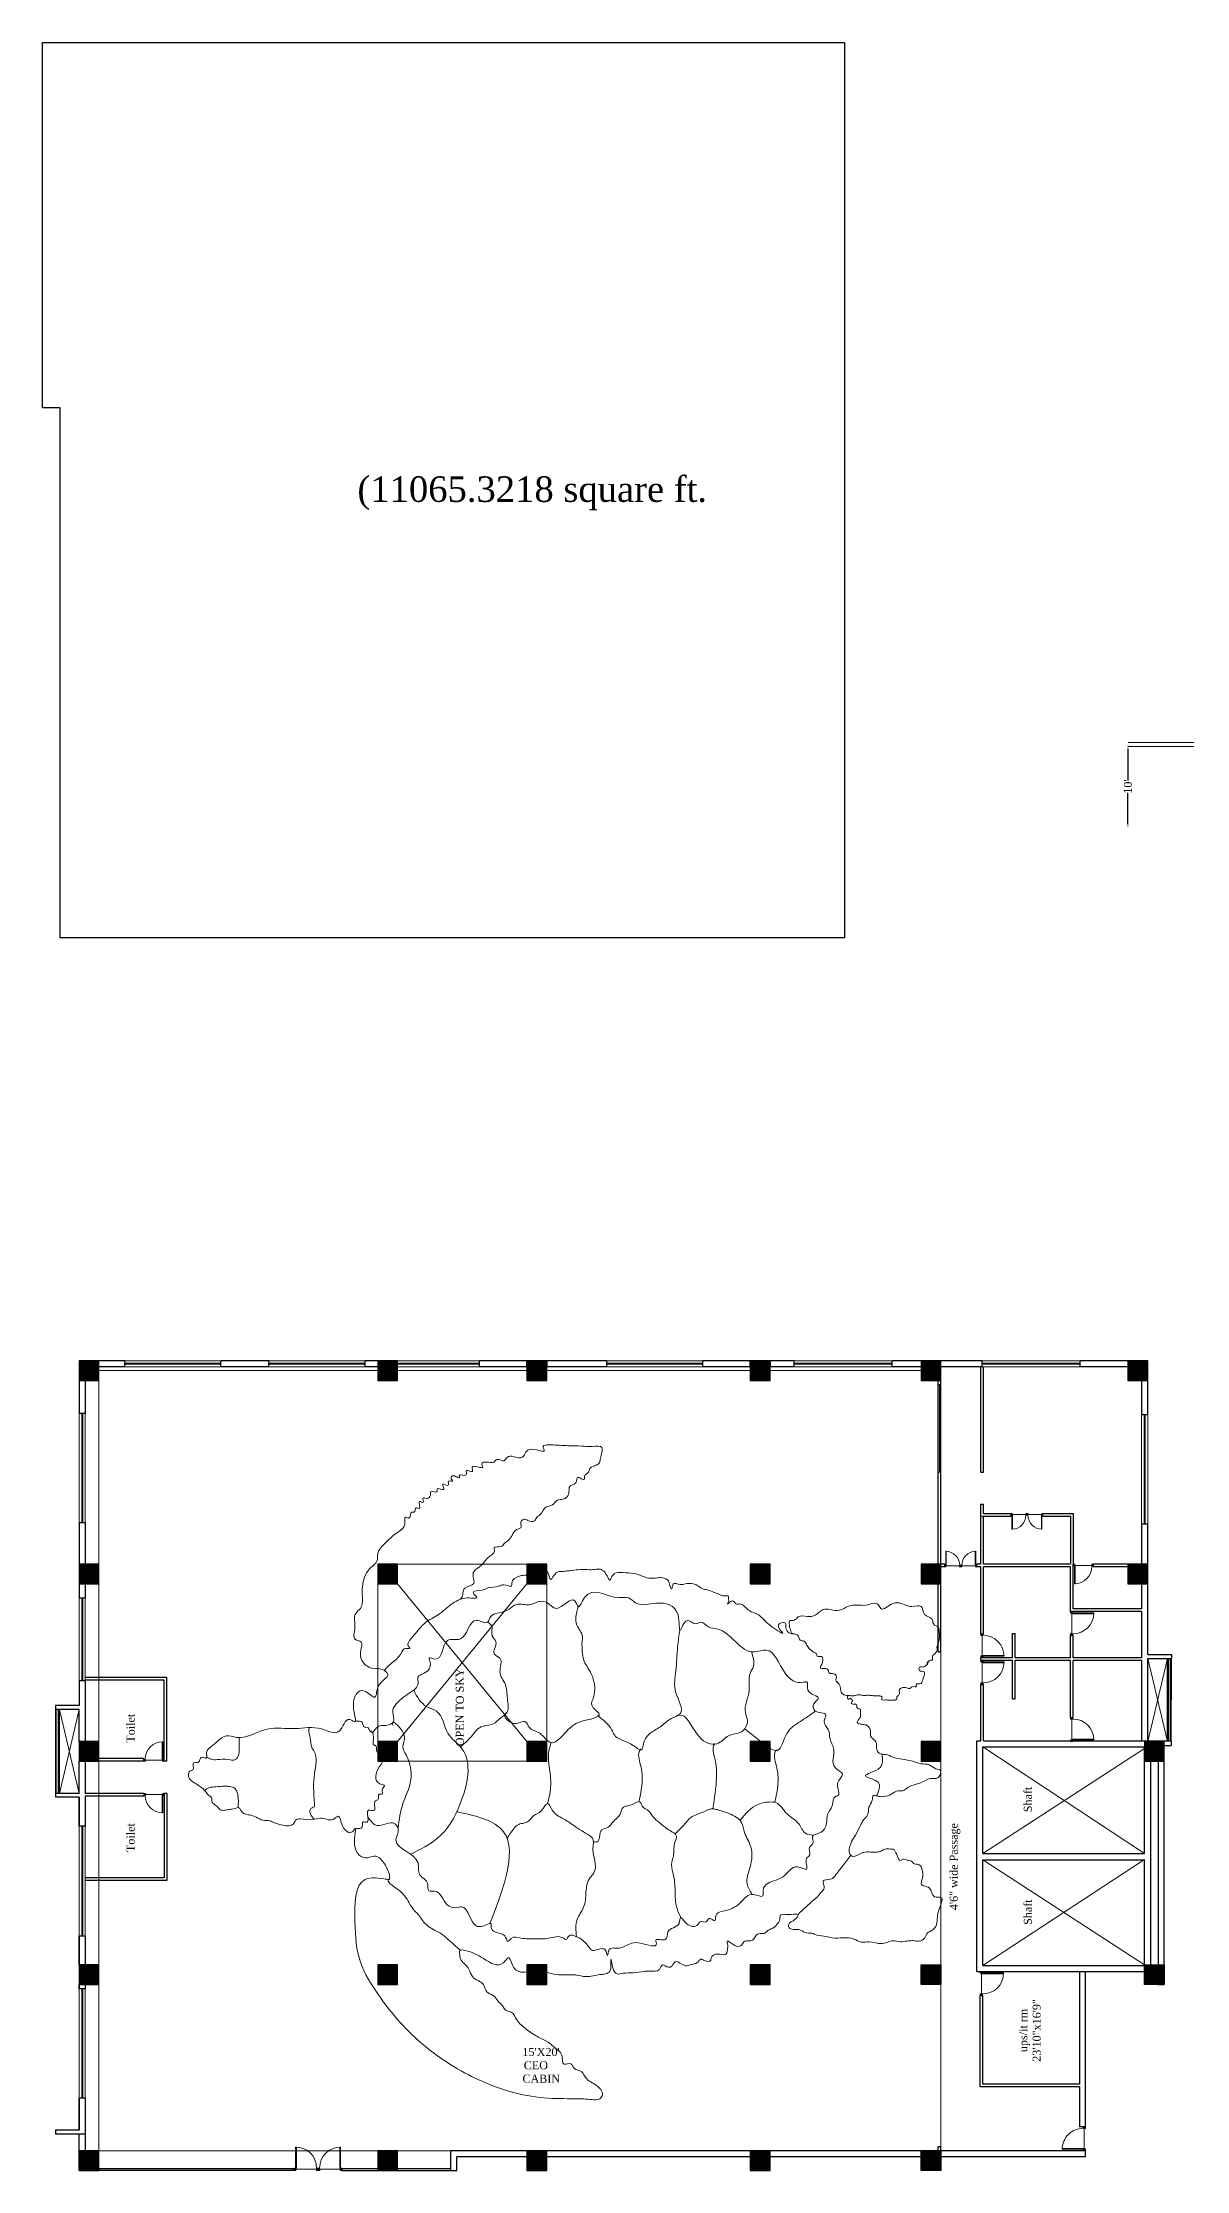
# Model space of a CAD drawing. Header units: inches. Extents: x 327481 to 195042051, y -335014 to 44773228.
# Drawn here: x 348160 to 349875, y -331916 to -328724 of the extents above; entities that cross this region are included whole.
import ezdxf

# ---------------------------------------------------------------- set-up
doc = ezdxf.new("R2010")
doc.units = ezdxf.units.IN
doc.header["$MEASUREMENT"] = 0
doc.linetypes.add('ACAD_ISO10W100', pattern=[18, 12, -3, 0, -3])
for name, color, linetype in [('AREA', 132, 'Continuous'), ('center', 146, 'Continuous'), ('FURNITURE1', 36, 'Continuous')]:
    doc.layers.add(name, color=color, linetype=linetype)
for name, color, linetype, lineweight in [('column 1', 146, 'Continuous', 30), ('DOOR', 47, 'Continuous', 9), ('ele1', 1, 'Continuous', 13), ('FLOOR--', 11, 'Continuous', 13), ('furniture', 251, 'Continuous', 13), ('GLASS', 140, 'Continuous', 5), ('ser.duct', 131, 'Continuous', 5), ('TEXT', 7, 'Continuous', 0), ('WALL', 12, 'Continuous', 30)]:
    doc.layers.add(name, color=color, linetype=linetype, lineweight=lineweight)
doc.styles.get("Standard").update_dxf_attribs({"font": 'times.ttf', "height": 12})
doc.dimstyles.get("Standard").update_dxf_attribs({"dimtxt": 6, "dimasz": 4, "dimexe": 0, "dimexo": 0, "dimgap": 0.09, "dimtad": 0, "dimzin": 0, "dimdsep": 46, "dimlunit": 4, "dimtxsty": 'Standard', "dimcen": 0.09, "dimadec": 0, "dimazin": 0, "dimtfac": 1, "dimtofl": 0, "dimtmove": 0, "dimatfit": 3, "dimfxl": 0, "dimtolj": 1, "dimtzin": 0, "dimarcsym": 0})

# ---------------------------------------------------------------- blocks, each defined once
blk = doc.blocks.new('*D29')
at = {"layer": 'AREA', "color": 0, "lineweight": -2}
for p, q in [((349787.7, -329780.5), (349787.4, -329780.5)), ((349787.4, -329784.5), (349787.4, -329831.3)), ((349787.4, -329896.4), (349787.4, -329849.6)), ((349787.7, -329900.4), (349787.4, -329900.4))]:
    blk.add_line(p, q, dxfattribs=at)
at = {"layer": 'AREA', "color": 0, "lineweight": 0}
for points in [[(349786.7, -329784.5), (349788.1, -329784.5), (349787.4, -329780.5)], [(349786.7, -329896.4), (349788.1, -329896.4), (349787.4, -329900.4)]]:
    blk.add_solid(points, dxfattribs=at)
at = {"layer": 'Defpoints', "color": 0, "lineweight": 0}
for p in [(349787.4, -329780.5), (349967.4, -329780.5), (349962.7, -329900.4)]:
    blk.add_point(p, dxfattribs=at)
at = {"layer": 'AREA', "color": 0, "lineweight": 0, "insert": (349787.4, -329840.4), "char_height": 12, "attachment_point": 5, "rotation": 90}
blk.add_mtext("\\A1;10'", dxfattribs=at)
blk = doc.blocks.new('RTU')
at = {"layer": 'DOOR'}
for points in [[(2799511, -182811), (2799511, -182874), (2799551, -182874), (2799551, -182886), (2799611, -182886), (2799611, -182811)], [(2798637, -183716, 0.009156), (2798637, -183748), (2799511, -183748), (2799511, -183716)], [(2799611, -183811), (2799611, -183736), (2799551, -183736), (2799551, -183748), (2799511, -183748), (2799511, -183811)]]:
    blk.add_hatch(color=256, dxfattribs=at).paths.add_polyline_path(points)
at = {"layer": 'DOOR', "ltscale": 300}
for p, q in [((2799511, -182811), (2799511, -182874)), ((2799611, -182811), (2799511, -182811)), ((2799551, -182874), (2799511, -182874)), ((2799551, -182874), (2799551, -182886)), ((2799611, -182886), (2799551, -182886)), ((2799551, -182886), (2799551, -183736)), ((2799611, -182811), (2799611, -182886)), ((2798637, -183748), (2798637, -183716)), ((2798637, -183716), (2799511, -183716)), ((2799511, -183748), (2798637, -183748)), ((2799511, -183716), (2799511, -183748)), ((2799511, -183811), (2799511, -183748)), ((2799551, -183748), (2799511, -183748)), ((2799611, -183811), (2799511, -183811)), ((2799611, -183736), (2799551, -183736)), ((2799551, -183748), (2799551, -183736)), ((2799611, -183811), (2799611, -183736))]:
    blk.add_line(p, q, dxfattribs=at)
blk.add_arc((2799511, -183748), 874, 90, 180, dxfattribs=at)
blk = doc.blocks.new('COLUMN1')
at = {"layer": 'column 1'}
h = blk.add_hatch(color=256, dxfattribs=at)
h.paths.add_polyline_path([(1, 1), (0, 1), (0.5, 0.5)])
h.paths.add_polyline_path([(1, 1), (0.5, 0.5), (1, 0)])
h.paths.add_polyline_path([(0.5, 0.5), (0, 0), (1, 0)])
h.paths.add_polyline_path([(0.5, 0.5), (0, 1), (0, 0)])
at = {"layer": 'column 1', "lineweight": 0, "ltscale": 0.3}
for p, q in [((0, 1), (1, 0)), ((0, 0), (1, 1))]:
    blk.add_line(p, q, dxfattribs=at)
at = {"layer": 'column 1', "ltscale": 0.3}
for p, q in [((1, 1), (0, 1)), ((0, 1), (0, 0)), ((0, 0), (1, 0)), ((1, 0), (1, 1))]:
    blk.add_line(p, q, dxfattribs=at)
blk = doc.blocks.new('HFGHGF')
at = {"layer": 'DOOR'}
for points in [[(341497.2, -325932.9), (341499.5, -325932.9), (341499.5, -325931.4), (341499.9, -325931.4), (341499.9, -325929.3), (341497.2, -325929.3)], [(341533.2, -325929.3), (341530.5, -325929.3), (341530.5, -325931.4), (341531, -325931.4), (341531, -325932.9), (341533.2, -325932.9)]]:
    blk.add_hatch(color=256, dxfattribs=at).paths.add_polyline_path(points)
h = blk.add_hatch(color=256, dxfattribs=at)
edge = h.paths.add_edge_path()
edge.add_line((341531, -325932.9), (341529.8, -325932.9))
edge.add_line((341529.8, -325932.9), (341529.8, -325964.3))
edge.add_ellipse((341531, -325932.9), major_axis=(22.2, 22.2), ratio=1, start_angle=222.9017, end_angle=225)
edge.add_line((341531, -325964.3), (341531, -325932.9))
at = {"layer": 'DOOR', "ltscale": 300}
for p, q in [((341497.2, -325929.3), (341499.9, -325929.3)), ((341497.2, -325929.3), (341497.2, -325932.9)), ((341497.2, -325932.9), (341499.5, -325932.9)), ((341499.5, -325931.4), (341499.9, -325931.4)), ((341499.5, -325931.4), (341499.5, -325932.9)), ((341499.9, -325929.3), (341499.9, -325931.4)), ((341499.9, -325931.4), (341530.5, -325931.4)), ((341529.8, -325964.3), (341529.8, -325932.9)), ((341529.8, -325932.9), (341531, -325932.9)), ((341533.2, -325929.3), (341530.5, -325929.3)), ((341530.5, -325929.3), (341530.5, -325931.4)), ((341531, -325931.4), (341530.5, -325931.4)), ((341531, -325931.4), (341531, -325932.9)), ((341533.2, -325932.9), (341531, -325932.9)), ((341531, -325932.9), (341531, -325964.3)), ((341533.2, -325929.3), (341533.2, -325932.9)), ((341531, -325964.3), (341529.8, -325964.3))]:
    blk.add_line(p, q, dxfattribs=at)
blk.add_ellipse((341531, -325932.9), major_axis=(22.2, 22.2), ratio=1, start_param=2.356194, end_param=3.926991, dxfattribs=at)
blk = doc.blocks.new('tortoise')
at = {"layer": 'FURNITURE1', "lineweight": 0}
for points in [[(357295.5, -334382.6), (357326.2, -334382.6), (357340.6, -334323.5), (357332.8, -334266.5), (357307.6, -334220.6), (357242.2, -334148.5), (357166.8, -334101.5), (357075.5, -334076.1), (357031.4, -334074.9), (357008.5, -334073.8), (356997.2, -334074.9), (356993.3, -334080.6), (356995.9, -334087.8), (357003.8, -334095), (357011.8, -334099.7), (357018.6, -334106.9), (357022.5, -334112.9), (357033.1, -334117.7), (357037.7, -334124.1), (357047.1, -334123.4), (357051.2, -334138.1), (357057, -334143.8), (357062.5, -334148.7), (357069.8, -334154.2), (357083.1, -334161.3), (357099.9, -334172.3), (357107.6, -334178.5), (357113.6, -334185.5), (357121.3, -334196.4), (357129.4, -334199.4), (357132.9, -334204.3), (357140.1, -334212.1), (357146.3, -334219.3), (357155.8, -334225.1), (357160.5, -334235.1), (357175.8, -334246.2), (357180.7, -334256.5), (357186.8, -334264), (357192.7, -334271.2), (357193.6, -334277.5), (357193.4, -334282.7), (357186.4, -334283), (357160.3, -334271.6), (357132.2, -334265.7), (357125.6, -334272.6), (357118.2, -334259.5), (357083.6, -334254.3), (357057.9, -334249), (357031.1, -334248.6), (357016.3, -334246.3), (356997, -334249), (356989.1, -334250.1), (356983.1, -334253.9), (356981.5, -334263), (356981.5, -334270.5), (356978.9, -334258.4), (356972.9, -334250.1), (356964.5, -334250.9), (356950.2, -334251.6), (356935.8, -334253.5), (356926.5, -334254), (356913.6, -334256.4), (356909.1, -334262.6), (356901, -334259.3), (356895.7, -334261.6), (356891.4, -334267.1), (356876.9, -334261.6), (356868.8, -334263.3), (356860.9, -334265.7), (356855.4, -334270.7), (356850.2, -334268.8), (356841.6, -334269.3), (356841.1, -334272.6), (356835.1, -334277.6), (356829.2, -334277.6), (356819.8, -334278.3), (356818.2, -334284.3), (356817.7, -334287.6), (356818.4, -334295.8), (356805.9, -334289.1), (356798, -334290.8), (356793.9, -334296), (356783.1, -334297.2), (356779.5, -334302.3), (356774.4, -334306.4), (356766.7, -334306.9), (356763.1, -334309.5), (356759.5, -334311.9), (356753.7, -334314.8), (356749.9, -334317.9), (356747, -334321.8), (356744.6, -334325.6), (356744.6, -334327.3), (356744, -334332.1), (356736.2, -334333.5), (356728.7, -334333.3), (356719, -334333.3), (356723.3, -334326.7), (356732.3, -334319.4), (356731.6, -334315.1), (356726, -334312.4), (356718, -334312.4), (356709, -334308), (356700, -334307.1), (356692.7, -334304.6), (356679.8, -334302.4), (356671.1, -334300.7), (356640.7, -334298.9), (356630.5, -334294.6), (356619.1, -334295), (356602.5, -334292.6), (356594.7, -334294.2), (356586, -334296.6), (356575.4, -334295), (356566.7, -334296.2), (356562.4, -334296.6), (356556.5, -334296.6), (356549.4, -334295.8), (356541.5, -334300.5), (356537.6, -334307.6), (356532, -334310.7), (356525, -334319.4), (356523.8, -334329.6), (356521.8, -334339.5), (356518.7, -334357.2), (356527.7, -334358.3), (356534.8, -334370.5), (356543.1, -334373.7), (356545.8, -334375.6), (356544.6, -334384.3), (356545.4, -334397.3), (356548.6, -334402.8), (356552.1, -334404), (356556.1, -334404.4), (356560, -334408.3), (356565.9, -334409.5), (356571.8, -334411.1), (356575.4, -334409.1), (356580.1, -334416.2), (356582.4, -334420.9), (356584.4, -334424.4), (356589.5, -334425.2), (356597.4, -334425.2), (356602.5, -334422.5), (356608.4, -334420.9), (356615.1, -334420.9), (356625, -334420.9), (356631.7, -334418.9), (356643.5, -334415.4), (356647.4, -334421.3), (356646.3, -334429.4), (356644, -334436), (356638.8, -334444.7), (356631.9, -334457.7), (356627.3, -334466), (356621.6, -334473.2), (356619.7, -334484.2), (356615.2, -334494), (356613.3, -334500.2), (356608.9, -334499.7), (356598.3, -334498.9), (356588.5, -334502.1), (356578.7, -334507.1), (356572.4, -334507.1), (356565.2, -334511.5), (356553.3, -334516.4), (356546.9, -334518.2), (356533.6, -334524.1), (356523.2, -334525.2), (356519.7, -334529.7), (356519.3, -334535.4), (356525.8, -334538), (356535, -334543.3), (356547, -334545), (356558.7, -334548.5), (356573.1, -334551.3), (356585.9, -334554.1), (356596.4, -334557.9), (356603.5, -334558.8), (356608.8, -334564.7), (356610, -334575.6), (356617.5, -334584), (356617.4, -334591.7), (356624.2, -334599.3), (356629.7, -334600.3), (356636.1, -334602.8), (356632, -334609.9), (356631.6, -334618.2), (356632, -334621.5), (356636, -334622.9), (356637.3, -334627.8), (356640.8, -334628.4), (356644.6, -334629.9), (356642.6, -334633.8), (356644.5, -334635.5), (356646.2, -334636.9), (356648.7, -334635.2), (356649.8, -334637.1), (356649.2, -334640), (356645.1, -334640.4), (356640.5, -334640.3), (356636.3, -334641.4), (356631.9, -334641.6), (356626.1, -334640.5), (356620, -334641), (356617.8, -334640.8), (356611.8, -334640.3), (356607.5, -334640.2), (356604.6, -334640.2), (356601.3, -334638.1), (356602, -334635.1), (356595, -334634.5), (356592.9, -334634), (356589.6, -334634), (356585.4, -334633.9), (356582.9, -334634.3), (356580.8, -334636.2), (356580.5, -334638.6), (356577.6, -334641.5), (356576.8, -334645.3), (356577.3, -334648), (356574.6, -334651.1), (356566.8, -334651.3), (356561.8, -334650.6), (356559.5, -334652.8), (356553.1, -334653.6), (356553.5, -334656), (356546.7, -334657.4), (356544.9, -334660.6), (356542.2, -334668.9), (356542.4, -334674), (356548.7, -334675.7), (356548.9, -334680.6), (356543.8, -334680.6), (356539.5, -334683), (356537.7, -334684.7), (356536.7, -334688.4), (356538.4, -334685.5), (356534.9, -334689.8), (356530.8, -334690.3), (356530.7, -334695.5), (356526.3, -334700.2), (356525.3, -334701.5), (356524.3, -334702.7), (356524.4, -334708.2), (356522.2, -334715.1), (356521.1, -334730.8), (356522, -334735.9), (356529.2, -334741), (356531.2, -334747.6), (356541.7, -334754.1), (356546.7, -334765.7), (356559.4, -334765.4), (356568.4, -334767.6), (356585.9, -334769.9), (356603.1, -334762.8), (356606.8, -334768.2), (356624.3, -334767.4), (356636.1, -334767.6), (356648.3, -334765.9), (356660.7, -334760.3), (356673.6, -334761.2), (356683.8, -334761.2), (356695.1, -334753.3), (356706.1, -334751.6), (356718.8, -334751), (356724.7, -334746.2), (356730.9, -334745.1), (356731.2, -334739.5), (356730.9, -334736.9), (356728.1, -334729), (356727.5, -334727.6), (356733.7, -334730.2), (356737.7, -334742.8), (356746.7, -334739.7), (356741, -334729.1), (356763.3, -334743.2), (356773.8, -334753.2), (356788.4, -334760.5), (356801.6, -334769.1), (356806.2, -334769.3), (356809.5, -334772.8), (356814.9, -334771.8), (356818.2, -334768.8), (356816.5, -334772.7), (356816.5, -334776), (356817.2, -334780.3), (356822.2, -334780.3), (356830.2, -334783), (356837.6, -334785.7), (356846, -334788.8), (356853.3, -334790.5), (356859.6, -334794.5), (356866, -334797.3), (356877.3, -334797.3), (356884.5, -334796.4), (356894.5, -334796.7), (356896.3, -334790.1), (356899.6, -334797.2), (356901, -334801.5), (356909.2, -334805.8), (356916.6, -334805.8), (356928.8, -334805.3), (356940.1, -334809.2), (356968.1, -334813.2), (356978.9, -334809.7), (356982.9, -334802.6), (356986.9, -334808.6), (356998.6, -334818.1), (357006.1, -334817.4), (357018.1, -334817.4), (357042.9, -334815.4), (357050, -334814.7), (357058.5, -334812.7), (357065.8, -334803.4), (357071.4, -334815.4), (357088.9, -334811.9), (357109.8, -334808.2), (357120.7, -334798.5), (357121, -334794.6), (357131.6, -334795.9), (357138.6, -334794), (357154.3, -334791.6), (357162, -334788.5), (357174.8, -334784.8), (357169.5, -334777.8), (357180.2, -334777.8), (357183.2, -334777.8), (357193, -334776.3), (357191.3, -334777.5), (357189.2, -334784.4), (357186.5, -334791.3), (357173.9, -334797.9), (357174.8, -334807.1), (357173.9, -334814.3), (357163.2, -334823.3), (357155.9, -334832.1), (357151, -334836.4), (357144.9, -334843.1), (357145.2, -334847.9), (357135.5, -334849.5), (357131.2, -334853.7), (357124.2, -334859.5), (357119, -334867.4), (357111.4, -334874.7), (357107.7, -334876.1), (357108, -334883.4), (357103, -334888.2), (357098, -334886.3), (357088.8, -334885.9), (357085.9, -334890.1), (357081.1, -334894), (357073, -334904.9), (357063.7, -334908), (357056.5, -334914.8), (357049.1, -334916), (357042.9, -334919.5), (357040.4, -334926.6), (357039.4, -334933.7), (357031, -334939), (357027.6, -334946.8), (357018.9, -334943.7), (357018.6, -334948.3), (357012.7, -334954.6), (357011.8, -334958), (357004.2, -334963), (356998.5, -334966.2), (356996.5, -334971.7), (356994.9, -334979.5), (356994.3, -334988.5), (357007.5, -334990.1), (357023.2, -334990.5), (357039.9, -334991.1), (357059.7, -334992.1), (357076.6, -334988.5), (357075, -334985), (357096.3, -334985.8), (357106.3, -334974.6), (357127.3, -334974.8), (357131.2, -334969.9), (357141.2, -334972), (357145.8, -334968.2), (357156.7, -334968.2), (357162.6, -334966), (357161.2, -334961.2), (357176.1, -334961), (357175.7, -334954.8), (357184.1, -334956.2), (357184.5, -334950.1), (357194.2, -334949.5), (357193.7, -334946.7), (357204.3, -334948.7), (357205.8, -334946.7), (357203.7, -334941.5), (357209.2, -334941.3), (357209.6, -334935.7), (357217.3, -334937.3), (357215.9, -334929.7), (357225.1, -334930.4), (357225.4, -334926.5), (357233.9, -334926.6), (357234.8, -334921.5), (357239.7, -334917.1), (357245.2, -334917.7), (357244.8, -334911.7), (357249.8, -334912.8), (357249.9, -334902.6), (357254.8, -334904), (357257.4, -334897.9), (357260.6, -334898.1), (357264.8, -334889.5), (357269.8, -334890.7), (357270.5, -334883.4), (357282.1, -334868.6), (357297.8, -334854.8), (357308.4, -334839.6), (357309.8, -334828.9), (357318.3, -334820.1), (357325.8, -334809.8), (357330.3, -334782.4), (357333, -334762.9), (357339.5, -334755.8), (357340.6, -334735.2), (357340.1, -334719.5), (357331.9, -334715.7), (357332.5, -334703.8), (357328.1, -334685.9), (357312.9, -334678.3), (357305.9, -334678.3), (357294.5, -334670.2), (357307.1, -334655.2), (357312.6, -334638.4), (357328.1, -334647.3), (357342.8, -334625.7), (357341.8, -334604.2), (357347.9, -334606.9), (357362.7, -334590.5), (357387.2, -334593.7), (357424.5, -334594.2), (357463.4, -334593.5), (357482.2, -334586.9), (357506.9, -334581.9), (357520.8, -334584), (357533.4, -334576.4), (357542.5, -334568.8), (357548.6, -334560.8), (357548.9, -334552.9), (357556.2, -334553.9), (357559.9, -334547.3), (357566.6, -334546.6), (357567.8, -334536.6), (357572.2, -334534.4), (357574, -334529.4), (357573.1, -334524.9), (357569.8, -334521.2), (357569.6, -334521), (357563.2, -334516.6), (357557, -334512.4), (357550.3, -334506.2), (357545.9, -334500.9), (357541.7, -334497.6), (357540.8, -334491.2), (357533.3, -334484.3), (357530.5, -334481.2), (357525.4, -334479.5), (357518.1, -334480.8), (357510.8, -334481.5), (357502.6, -334482.8), (357500.6, -334479.3), (357490.5, -334473.4), (357486, -334472.7), (357476.7, -334468.7), (357467.5, -334465.2), (357461.7, -334465.2), (357454.6, -334462.7), (357424.8, -334463.4), (357423.9, -334465.6), (357417.2, -334467.4), (357400.3, -334466.5), (357388.9, -334468.5), (357379.6, -334466.9), (357371.1, -334466.9), (357364, -334471.2), (357358, -334457.6), (357344.4, -334449.2), (357340.5, -334453.9), (357341.2, -334431.3), (357322.7, -334413), (357310.7, -334415.1), (357295.5, -334382.6), (357297.3, -334383.3)], [(357322.3, -334470.2), (357309.6, -334458.3), (357284.7, -334460.8), (357279.9, -334453.5), (357283.1, -334438.3), (357252.1, -334405.7), (357249.8, -334389.7), (357238.4, -334376.1), (357237, -334366.8), (357229.4, -334366.3), (357211.1, -334347.1), (357199.7, -334342.9), (357190.6, -334344.1), (357170.7, -334317.4), (357154.4, -334319.7), (357150.3, -334320.8), (357149.3, -334315), (357128.9, -334300.9), (357126.4, -334295.8), (357121.7, -334299.7), (357107.8, -334300.4), (357087.3, -334299.1), (357069.2, -334300.1), (357047.8, -334300), (357044.5, -334298.3), (357040.2, -334303.7), (357033.2, -334303.7), (357011.2, -334286.1), (357009.4, -334283.8), (356989.7, -334283.8), (356986.5, -334276), (356983.9, -334284.3), (356973.5, -334286.1), (356952.2, -334293.2), (356940, -334293.2), (356917.7, -334292.7), (356918.6, -334297.2), (356904.9, -334298.3), (356901.8, -334308.9), (356886, -334321.4), (356884.2, -334329), (356875.1, -334320.5), (356859.7, -334319.3), (356856.2, -334323.1), (356847.3, -334323.5), (356844.3, -334327.8), (356835.8, -334324.7), (356834.8, -334330.3), (356820, -334339.2), (356799.3, -334350.6), (356781.6, -334361.6), (356768.7, -334359.6), (356768.2, -334367.4), (356750, -334381.7), (356738.5, -334387.6), (356719.7, -334400.1), (356707.2, -334397.1), (356707.2, -334411.8), (356702.8, -334417), (356703, -334427.5), (356697.9, -334433.8), (356698.9, -334442.9), (356689, -334447.8), (356679.1, -334461.9), (356677.9, -334473.8), (356671.1, -334486), (356666.3, -334499.2), (356664, -334499.7), (356663.7, -334517.9), (356657, -334530.2), (356667.3, -334539.6), (356669.1, -334565.2), (356674.3, -334580), (356676.8, -334592.9), (356682.6, -334604.5), (356680.1, -334613.5), (356695.5, -334619.3), (356696.8, -334629), (356690.4, -334636.7), (356705.2, -334648.3), (356707.1, -334659.9), (356711.6, -334659.2), (356737.4, -334672.1), (356763.8, -334704.3), (356780.6, -334701.7), (356832.2, -334733.9), (356844.7, -334736.9), (356855.8, -334743.5), (356863.2, -334741.4), (356874.7, -334745.9), (356884.2, -334732.4), (356887.5, -334753.3), (356917.5, -334770.2), (356947.1, -334770.6), (356957, -334777.5), (356970.6, -334778), (357018.7, -334778), (357027.4, -334765.4), (357032, -334773.4), (357058, -334762.8), (357072.6, -334771.6), (357084.4, -334771.9), (357096.1, -334767.9), (357114.2, -334768.5), (357124.4, -334761.8), (357140.5, -334756.2), (357150, -334751.7), (357154.6, -334743.5), (357170.1, -334746.1), (357192.5, -334720), (357210.9, -334717.9), (357229, -334691.8), (357236.5, -334693.4), (357235.2, -334687.5), (357244.2, -334671.5), (357252.2, -334666.6), (357251.9, -334658.2), (357264.5, -334643.8), (357277.2, -334634.4), (357287.6, -334617.4), (357286.7, -334603.7), (357296.7, -334598.8), (357310, -334595.6), (357316.5, -334588.8), (357316.7, -334591.3)], [(357029.9, -334302.4), (357029, -334326.5), (357019.8, -334343.5), (357016.6, -334365), (357010.6, -334385.4), (357005.9, -334391.1), (357006.6, -334430.3), (357005.9, -334435.8), (357022.6, -334450.7), (357034.2, -334458.6), (357048.2, -334467.6), (357063.8, -334479.6), (357070.1, -334489.3), (357079.2, -334478.9), (357089.8, -334472.1), (357098.4, -334463.5), (357103.6, -334461.5), (357110.9, -334459.9), (357118.8, -334452.5), (357127.3, -334440.4)], [(357192.6, -334283.3), (357210.7, -334299.1), (357220.8, -334307.2), (357231.5, -334313), (357245.2, -334324.3), (357249.8, -334331), (357257.4, -334339.2), (357262.9, -334347.1), (357279.5, -334367.8), (357292.8, -334383), (357291.7, -334383.4)], [(356645.3, -334416.8), (356656.2, -334401.9), (356665.5, -334389.9), (356673.6, -334382.9), (356683.9, -334380.5), (356682.4, -334370.7), (356686.4, -334364.9), (356690.5, -334360), (356696.9, -334354), (356719.1, -334333.5), (356719.5, -334333.1)], [(356883.3, -334329.1), (356889.3, -334343), (356891.6, -334366.4), (356892.2, -334378.6), (356894.6, -334392.1), (356896.3, -334406.7), (356894, -334414.9), (356892.2, -334433), (356889.9, -334444.1), (356898.7, -334451.1), (356912.7, -334461.6), (356922.6, -334471), (356928.5, -334478.6), (356937.9, -334485.6), (356940.6, -334491), (356952, -334487.8), (356959.9, -334485.5), (356964, -334483.9), (356968.6, -334474.4), (356978.5, -334463.4), (356985.6, -334455.9), (356994.3, -334452), (356997.5, -334442.1), (357001, -334435.4), (357005.9, -334435.5)], [(357151.2, -334320.9), (357136.5, -334454.4), (357197.8, -334477.7)], [(356783.4, -334361.6), (356790.5, -334376.4), (356786.4, -334400.2), (356785.2, -334428.1), (356794.1, -334448.4), (356798.3, -334462.6), (356816.2, -334475.1), (356832.8, -334480.5), (356838.8, -334481.7), (356854.3, -334476.3), (356867.4, -334471), (356877.5, -334460.9), (356891.5, -334446.5), (356888.2, -334449.6)], [(357262.7, -334418.1), (357224.6, -334440.4), (357192.9, -334489.1), (357190.5, -334566), (357210.1, -334587.7), (357226.2, -334618.7), (357239.7, -334624.9), (357258.2, -334648.2)], [(356697.4, -334444.8), (356708.8, -334447.4), (356718, -334460.5), (356734.6, -334474.6), (356749.9, -334490.1), (356760.2, -334491.2), (356775.7, -334487.9), (356800.5, -334465.7)], [(357339.9, -334454.5), (357330.4, -334456.2), (357329.1, -334463.4), (357323.5, -334462.9), (357322.2, -334466.1), (357321.4, -334479.6), (357313.6, -334479.8), (357311.7, -334492.9), (357308.3, -334494.5), (357306.6, -334502.3), (357302.2, -334502.3), (357302.5, -334508.1), (357299.2, -334514), (357305.5, -334516.7), (357306.1, -334541.1), (357302.5, -334548.5), (357304.1, -334552), (357305, -334559.4), (357308.5, -334560.5), (357310.4, -334564.1), (357310.4, -334568.2), (357312.4, -334570.9), (357314, -334570.9), (357315.1, -334575.6), (357314.6, -334578.3), (357314.6, -334583.3), (357316.4, -334588.7), (357319, -334590.8), (357323, -334596), (357325.6, -334596), (357329.2, -334598.4), (357329.9, -334602), (357331.8, -334604.4), (357339.8, -334605.5), (357339.6, -334605.9)], [(356838.7, -334481.7), (356833.5, -334525.7), (356835.7, -334551.7), (356836.3, -334572.4), (356835.4, -334573.5)], [(357280.1, -334454.5), (357273.2, -334489.2), (357263.6, -334515.3), (357268.8, -334557.6), (357273.6, -334568.5), (357271, -334582.9), (357288.1, -334602), (357287.1, -334598.5)], [(357397.7, -334467), (357403.1, -334474.4), (357403.4, -334480.2), (357400.4, -334483.2), (357397.9, -334484.5), (357397.2, -334489.1), (357397.3, -334531), (357398.1, -334562.9), (357401, -334567.7), (357401.8, -334571.2), (357404.1, -334585.1), (357404.4, -334595.7), (357404.1, -334596.4)], [(357504.3, -334483.3), (357504.6, -334500.3), (357507.4, -334508.4), (357512.3, -334512.1), (357519.7, -334513.3), (357526.3, -334513.3), (357538.1, -334512.3), (357544.5, -334511.6), (357551.5, -334507.5)], [(356609, -334499.7), (356607, -334519), (356624.7, -334527.9), (356604.2, -334539.7), (356601.5, -334558.3)], [(356751.8, -334490.7), (356747.3, -334516.7), (356749.6, -334542.7), (356750.1, -334563.4), (356749.2, -334564.5)], [(356942.3, -334491.6), (356937.9, -334517.5), (356940.1, -334543.5), (356940.6, -334564.3), (356939.7, -334565.4)], [(357070.3, -334489.3), (357065.9, -334515.2), (357068.1, -334541.2), (357068.7, -334562), (357065.4, -334574.5)], [(356694.9, -334618.8), (356715.8, -334604.3), (356734.6, -334588), (356748.5, -334563.6), (356767.8, -334573.2), (356794, -334594)], [(356784.5, -334701.9), (356781.8, -334681.8), (356786.3, -334671.6), (356787.7, -334647.6), (356793, -334616.8), (356790, -334605.4), (356798.6, -334589.8), (356816.7, -334584.3), (356830.5, -334574), (356854.4, -334579.3), (356887.9, -334612.5), (356890.1, -334611.4)], [(356884.9, -334732.5), (356888, -334709.3), (356890.5, -334675.1), (356890.5, -334644.6), (356884.2, -334615.4), (356896.9, -334608.3), (356911.1, -334597.7), (356925.9, -334588.1), (356935.5, -334574.1), (356938.7, -334564.5), (356950.3, -334570.5), (356975.1, -334583.3), (356987.1, -334601.6), (356999, -334611.8), (356998.7, -334611.6)], [(357027.5, -334765.5), (357029.3, -334739.5), (357021.5, -334723.1), (357022, -334716.6), (357022.1, -334709.4), (357019, -334688.7), (357009.2, -334671.2), (357007.6, -334667.3), (357006.1, -334638), (357008.4, -334627), (356997.9, -334614.9), (357023.3, -334604.2), (357043.6, -334590.5), (357065.5, -334574.5), (357081.5, -334587.8), (357096.4, -334596.4), (357101.1, -334603.4), (357117.5, -334601.5), (357129.5, -334614.4), (357127.3, -334615.9)], [(357154.3, -334743.7), (357149, -334738.5), (357148, -334724.4), (357142.8, -334715.9), (357145.3, -334699.2), (357137.4, -334693), (357137.2, -334674.1), (357129.6, -334655.9), (357126.8, -334636.5), (357127.5, -334616.8), (357136.1, -334609.3), (357146.9, -334600.7), (357163.4, -334596.7), (357179.7, -334580.4), (357192.7, -334568.7)], [(357502.6, -334581.6), (357503.1, -334569.2), (357503.6, -334557.8), (357508.4, -334550.7), (357518.3, -334551), (357533.9, -334550.7), (357542, -334551.2), (357548.4, -334553.6), (357549.9, -334553.5)], [(356648.2, -334640.5), (356656.8, -334642.8), (356659.5, -334649), (356661.5, -334656.5), (356666, -334662.6), (356665.2, -334666.7), (356669.3, -334671.2), (356675.2, -334672), (356677.2, -334676.9), (356680.5, -334678.4), (356687.5, -334679.2), (356684.9, -334686.9), (356686.4, -334695.2), (356692.2, -334695.7), (356693.4, -334699.3), (356696.7, -334700.9), (356700.2, -334703.8), (356704.1, -334707), (356707.5, -334712.9), (356710.6, -334716.8), (356716.4, -334718.5), (356718.4, -334723.5), (356721.2, -334726.1), (356728.4, -334727.1)], [(357193.1, -334775.9), (357203.3, -334770), (357224, -334753.8), (357242, -334742.7), (357257.5, -334725.6), (357265.4, -334715.2), (357265.8, -334710.3), (357263.4, -334706.8), (357269.1, -334706.8), (357275.9, -334699.8), (357287.5, -334687.4), (357294.9, -334681), (357298.8, -334675.4), (357297.5, -334675.6)]]:
    blk.add_spline(points, degree=3, dxfattribs=at)

msp = doc.modelspace()

# ---------------------------------------------------------------- hatches: boundary and pattern name
at = {"layer": 'GLASS'}
for points in [[(348283.529, -330705.425), (348283.529, -330706.925), (348427.529, -330706.925), (348427.529, -330705.425)], [(348499.529, -330705.425), (348499.529, -330706.925), (348643.529, -330706.925), (348643.529, -330705.425)], [(348815.423, -330706.963), (348815.423, -330705.463), (348692.423, -330705.463), (348692.423, -330706.963)], [(349149.957, -330706.963), (349149.957, -330705.463), (349005.957, -330705.463), (349005.957, -330706.963)], [(349433.783, -330706.963), (349433.783, -330705.463), (349286.783, -330705.463), (349286.783, -330706.963)], [(349715.827, -330706.963), (349715.827, -330705.463), (349568.827, -330705.463), (349568.827, -330706.963)], [(348218.765, -330944.886), (348220.265, -330944.886), (348220.265, -330780.886), (348218.765, -330780.886)], [(349811.765, -330946.188), (349813.265, -330946.188), (349813.265, -330782.188), (349811.765, -330782.188)], [(348218.765, -331181.777), (348220.265, -331181.777), (348220.265, -331057.777), (348218.765, -331057.777)], [(348218.765, -331399.603), (348218.765, -331564.603), (348220.265, -331564.603), (348220.265, -331399.603)], [(348218.765, -331643.857), (348218.765, -331807.857), (348220.265, -331807.857), (348220.265, -331643.857)]]:
    msp.add_hatch(color=256, dxfattribs=at).paths.add_polyline_path(points)

# ---------------------------------------------------------------- linework, layer by layer
at = {"layer": 'AREA', "lineweight": 0}
for p, q in [((349787.696, -329774.49), (350381.069, -329774.49)), ((349787.696, -329780.49), (350381.069, -329780.49))]:
    msp.add_line(p, q, dxfattribs=at)
at = {"layer": 'ele1', "ltscale": 0.3}
for p, q in [((349846.591, -331272.777), (349846.594, -331148.316)), ((349852.5, -331272.777), (349852.503, -331148.316)), ((349812.099, -331440.993), (349569.8, -331280.803)), ((349569.8, -331440.993), (349812.099, -331283.428)), ((349812.099, -331449.731), (349569.8, -331608.628)), ((349569.8, -331450.053), (349812.118, -331607.603))]:
    msp.add_line(p, q, dxfattribs=at)
msp.add_lwpolyline([(348179.543, -331350.603), (348179.543, -331224.551), (348185.454, -331224.551), (348185.454, -331350.603)], close=True, dxfattribs=at)
msp.add_lwpolyline([(348179.543, -331861.63), (348185.454, -331861.63)], dxfattribs=at)
at = {"layer": 'FLOOR--'}
msp.add_line((349566.692, -330934.886), (349570.675, -330934.886), dxfattribs=at)
at = {"layer": 'furniture'}
for p, q in [((348427.529, -330701.645), (348283.529, -330701.645)), ((348427.529, -330710.705), (348283.529, -330710.705)), ((348643.529, -330701.645), (348499.529, -330701.645)), ((348643.529, -330710.705), (348499.529, -330710.705)), ((348815.423, -330701.683), (348692.423, -330701.683)), ((348815.423, -330710.743), (348692.423, -330710.743)), ((349149.957, -330701.683), (349005.957, -330701.683)), ((349149.957, -330710.743), (349005.957, -330710.743)), ((349433.783, -330701.683), (349286.783, -330701.683)), ((349433.783, -330710.743), (349286.783, -330710.743)), ((349715.827, -330701.683), (349568.827, -330701.683)), ((349715.827, -330710.743), (349568.827, -330710.743)), ((349506.827, -330737.188), (349502.827, -330737.188)), ((349504.827, -330737.188), (349504.827, -330868.856)), ((348214.985, -330944.886), (348214.985, -330780.886)), ((348224.045, -330944.886), (348224.045, -330780.886)), ((349807.985, -330946.188), (349807.985, -330782.188)), ((349817.045, -330946.188), (349817.045, -330782.188)), ((349506.827, -330868.856), (349502.827, -330868.856)), ((349611.964, -330930.886), (349611.964, -330934.886)), ((349659.96, -330930.886), (349659.96, -330934.886)), ((348688.423, -331006.886), (348692.423, -331006.886)), ((348911.957, -331006.886), (348915.957, -331006.886)), ((349477.283, -331006.886), (349477.283, -331010.885)), ((348886.414, -331272.777), (348692.423, -331036.429)), ((348886.414, -331036.429), (348692.423, -331272.777)), ((348214.985, -331181.777), (348214.985, -331057.777)), ((348224.045, -331181.777), (348224.045, -331057.777)), ((348688.423, -331272.777), (348692.423, -331272.777)), ((349225.24, -331302.321), (349221.24, -331302.321)), ((349250.783, -331302.321), (349250.783, -331298.321)), ((349477.283, -331276.777), (349477.283, -331272.777)), ((348214.985, -331564.603), (348214.985, -331399.603)), ((348224.045, -331564.603), (348224.045, -331399.603)), ((348346.159, -331477.105), (348346.159, -331435.105)), ((349221.24, -331607.603), (349225.24, -331607.603)), ((349221.24, -331607.603), (349221.24, -331611.611)), ((348214.985, -331807.857), (348214.985, -331643.857)), ((348224.045, -331807.857), (348224.045, -331643.857)), ((348688.423, -331886.623), (348692.423, -331886.623)), ((349502.819, -331886.624), (349506.816, -331886.624))]:
    msp.add_line(p, q, dxfattribs=at)
at = {"layer": 'furniture', "color": 1, "lineweight": 30}
msp.add_lwpolyline([(348160.095, -328724.421), (349362.518, -328724.421), (349362.513, -330067.129), (348186.638, -330067.129), (348186.638, -329272.461), (348160.095, -329272.461)], close=True, dxfattribs=at)
at = {"layer": 'furniture'}
for points in [[(348244.529, -331886.623), (348244.529, -330716.416), (349506.827, -330716.416), (349506.827, -331886.623)], [(348662.879, -331302.321), (348662.879, -331006.886), (348915.957, -331006.886), (348915.957, -331302.321)]]:
    msp.add_lwpolyline(points, close=True, dxfattribs=at)
at = {"layer": 'GLASS', "ltscale": 0.3}
for p, q in [((349848.44, -331272.777), (349848.443, -331148.316)), ((349850.527, -331272.777), (349850.529, -331148.316)), ((348181.439, -331350.603), (348181.439, -331224.551)), ((348183.743, -331350.603), (348183.743, -331224.551))]:
    msp.add_line(p, q, dxfattribs=at)
at = {"layer": 'GLASS'}
for points in [[(348283.529, -330705.425), (348427.529, -330705.425)], [(348427.529, -330706.925), (348283.529, -330706.925)], [(348499.529, -330705.425), (348643.529, -330705.425)], [(348643.529, -330706.925), (348499.529, -330706.925)], [(348692.423, -330705.463), (348815.423, -330705.463)], [(348815.423, -330706.963), (348692.423, -330706.963)], [(349005.957, -330705.463), (349149.957, -330705.463)], [(349149.957, -330706.963), (349005.957, -330706.963)], [(349286.783, -330705.463), (349433.783, -330705.463), (349433.783, -330706.963), (349286.783, -330706.963)], [(349568.827, -330705.463), (349715.827, -330705.463), (349715.827, -330706.963), (349568.827, -330706.963)], [(348220.265, -331057.777), (348220.265, -331181.777), (348218.765, -331181.777), (348218.765, -331057.777)], [(348220.265, -331399.603), (348220.265, -331564.603), (348218.765, -331564.603), (348218.765, -331399.603)], [(348220.265, -331643.857), (348220.265, -331807.857), (348218.765, -331807.857), (348218.765, -331643.857)]]:
    msp.add_lwpolyline(points, dxfattribs=at)
for points in [[(348218.765, -330780.886), (348220.265, -330780.886), (348220.265, -330944.886), (348218.765, -330944.886)], [(349811.765, -330782.188), (349813.265, -330782.188), (349813.265, -330946.188), (349811.765, -330946.188)]]:
    msp.add_lwpolyline(points, close=True, dxfattribs=at)
at = {"layer": 'ser.duct', "linetype": 'ACAD_ISO10W100', "ltscale": 400}
for p, q in [((349817.043, -331272.777), (349846.594, -331148.316)), ((349817.046, -331148.316), (349846.591, -331272.777)), ((348185.454, -331350.603), (348214.993, -331224.551)), ((348185.454, -331224.551), (348214.993, -331350.603))]:
    msp.add_line(p, q, dxfattribs=at)
at = {"layer": 'TEXT'}
msp.add_line((348244.53, -331032.426), (348244.53, -331036.426), dxfattribs=at)
at = {"layer": 'WALL'}
for p, q in [((348223.985, -330710.743), (348223.985, -330780.886)), ((348283.529, -330710.743), (348223.985, -330710.743)), ((348283.529, -330701.645), (348244.529, -330701.645)), ((348244.529, -330710.743), (348244.529, -330701.645)), ((348283.529, -330710.743), (348283.529, -330701.645)), ((348499.529, -330701.645), (348427.529, -330701.645)), ((348427.529, -330710.743), (348427.529, -330701.645)), ((348499.529, -330710.743), (348427.529, -330710.743)), ((348499.529, -330710.743), (348499.529, -330701.645)), ((348692.423, -330701.645), (348643.529, -330701.645)), ((348643.529, -330710.743), (348643.529, -330701.645)), ((348692.423, -330710.743), (348643.529, -330710.743)), ((348692.423, -330710.743), (348692.423, -330701.645)), ((348886.418, -330701.645), (348815.423, -330701.645)), ((348815.423, -330710.743), (348815.423, -330701.645)), ((348886.414, -330710.743), (348815.423, -330710.743)), ((348886.414, -330710.743), (348886.414, -330701.645)), ((348915.957, -330701.644), (348915.957, -330710.743)), ((349005.957, -330701.645), (348915.957, -330701.645)), ((349005.957, -330710.743), (348915.957, -330710.743)), ((349005.957, -330710.743), (349005.957, -330701.645)), ((349221.24, -330701.645), (349149.957, -330701.645)), ((349149.957, -330710.743), (349149.957, -330701.645)), ((349221.24, -330710.743), (349149.957, -330710.743)), ((349221.24, -330710.743), (349221.24, -330701.645)), ((349286.783, -330701.645), (349250.783, -330701.645)), ((349250.783, -330701.645), (349250.783, -330710.743)), ((349286.783, -330710.743), (349250.783, -330710.743)), ((349286.783, -330710.743), (349286.783, -330701.645)), ((349477.283, -330701.645), (349433.783, -330701.645)), ((349433.783, -330710.743), (349433.783, -330701.645)), ((349477.283, -330710.743), (349433.783, -330710.743)), ((349477.283, -330701.644), (349477.283, -330710.743)), ((349506.827, -330710.743), (349506.827, -330701.644)), ((349568.827, -330701.645), (349506.827, -330701.645)), ((349568.827, -330710.743), (349506.827, -330710.743)), ((349566.692, -330868.856), (349566.693, -330710.743)), ((349568.827, -330710.743), (349568.827, -330701.645)), ((349570.674, -330868.856), (349570.669, -330710.743)), ((349812.119, -330701.645), (349715.827, -330701.645)), ((349715.827, -330710.743), (349715.827, -330701.645)), ((349812.118, -330710.743), (349715.827, -330710.743)), ((349812.118, -330710.743), (349812.119, -330701.645)), ((348214.985, -330731.188), (348214.985, -330780.886)), ((348223.985, -330731.188), (348214.985, -330731.188)), ((349502.827, -331138.06), (349502.827, -330731.188)), ((349506.827, -331138.06), (349506.827, -330731.188)), ((349807.985, -330731.188), (349807.985, -330782.188)), ((349807.985, -330731.188), (349817.045, -330731.188)), ((349817.045, -330782.188), (349817.045, -330731.188)), ((348223.985, -330780.886), (348214.985, -330780.886)), ((349807.985, -330782.188), (349817.045, -330782.188)), ((349566.692, -330868.856), (349570.674, -330868.856)), ((349566.692, -331006.886), (349566.692, -330916.853)), ((349566.692, -330916.853), (349570.675, -330916.853)), ((349570.675, -330930.886), (349570.675, -330916.853)), ((348214.985, -330944.886), (348214.985, -331006.886)), ((348223.985, -330944.886), (348214.985, -330944.886)), ((348223.985, -330944.886), (348223.985, -331006.886)), ((349570.675, -330930.886), (349611.964, -330930.886)), ((349570.677, -331006.886), (349570.675, -330934.886)), ((349570.675, -330934.886), (349611.964, -330934.886)), ((349659.96, -330930.886), (349705.249, -330930.886)), ((349659.96, -330934.886), (349701.249, -330934.886)), ((349701.249, -330934.886), (349701.249, -331006.885)), ((349705.249, -330930.886), (349705.249, -331006.885)), ((349807.985, -330946.188), (349807.985, -331006.901)), ((349807.985, -330946.188), (349817.045, -330946.188)), ((349817.045, -331006.901), (349817.045, -330946.188)), ((348223.985, -331006.886), (348214.985, -331006.886)), ((349506.827, -331006.886), (349502.827, -331006.886)), ((349512.761, -331006.886), (349506.827, -331006.886)), ((349512.761, -331010.886), (349506.827, -331010.886)), ((349512.761, -331010.886), (349512.761, -331006.886)), ((349566.692, -331006.886), (349560.758, -331006.886)), ((349560.758, -331010.886), (349560.758, -331006.886)), ((349566.692, -331010.886), (349560.758, -331010.886)), ((349566.692, -331111.21), (349566.692, -331010.886)), ((349701.249, -331006.885), (349570.677, -331006.886)), ((349570.679, -331111.21), (349570.677, -331010.886)), ((349701.264, -331010.886), (349570.677, -331010.886)), ((349701.264, -331077.655), (349701.264, -331010.886)), ((349705.25, -331073.651), (349705.249, -331006.886)), ((349735.326, -331006.886), (349735.326, -331010.886)), ((349787.502, -331006.886), (349735.326, -331006.886)), ((349787.502, -331010.886), (349735.326, -331010.886)), ((348214.985, -331036.429), (348214.985, -331057.777)), ((348223.985, -331036.429), (348214.985, -331036.429)), ((348223.985, -331036.426), (348223.985, -331057.777)), ((349807.985, -331036.429), (349807.985, -331073.651)), ((349817.045, -331142.407), (349817.045, -331036.429)), ((348223.985, -331057.777), (348214.985, -331057.777)), ((349807.985, -331077.656), (349701.264, -331077.655)), ((349807.985, -331073.651), (349705.25, -331073.651)), ((349807.985, -331077.656), (349807.985, -331147.21)), ((349566.692, -331111.21), (349570.681, -331111.21)), ((349614.328, -331147.21), (349614.328, -331110.734)), ((349614.328, -331110.734), (349618.328, -331110.734)), ((349618.328, -331147.21), (349618.328, -331110.734)), ((349502.827, -331138.06), (349506.827, -331138.06)), ((349701.263, -331147.21), (349701.264, -331113.655)), ((349701.263, -331113.655), (349705.256, -331113.655)), ((349705.252, -331147.21), (349705.251, -331113.655)), ((349817.045, -331142.407), (349852.525, -331142.407)), ((349852.503, -331142.407), (349852.503, -331148.316)), ((349614.328, -331147.21), (349566.692, -331147.21)), ((349566.692, -331151.213), (349566.692, -331147.21)), ((349614.328, -331151.213), (349566.692, -331151.213)), ((349614.328, -331208.574), (349614.328, -331151.213)), ((349701.263, -331147.21), (349618.328, -331147.21)), ((349701.263, -331151.214), (349618.328, -331151.213)), ((349618.328, -331208.574), (349618.328, -331151.213)), ((349701.263, -331236.777), (349701.263, -331151.214)), ((349807.985, -331147.21), (349705.252, -331147.21)), ((349807.985, -331151.215), (349705.252, -331151.214)), ((349705.254, -331236.777), (349705.252, -331151.214)), ((349807.985, -331151.215), (349807.985, -331271.743)), ((349817.042, -331148.316), (349852.503, -331148.316)), ((349817.043, -331272.777), (349817.046, -331148.316)), ((349846.591, -331272.777), (349846.594, -331148.316)), ((349852.5, -331272.777), (349852.503, -331148.316)), ((348214.985, -331181.777), (348214.985, -331218.642)), ((348223.985, -331181.777), (348214.985, -331181.777)), ((348346.161, -331176.774), (348223.985, -331176.773)), ((348342.161, -331180.774), (348223.985, -331180.773)), ((348224.045, -331181.777), (348223.985, -331272.777)), ((348342.161, -331302.321), (348342.161, -331180.774)), ((348346.161, -331302.321), (348346.161, -331176.774)), ((349566.691, -331187.213), (349570.682, -331187.212)), ((349566.696, -331271.743), (349566.694, -331187.213)), ((349570.683, -331271.743), (349570.681, -331187.212)), ((348214.985, -331218.642), (348179.545, -331218.642)), ((348179.545, -331218.642), (348179.545, -331224.551)), ((348214.993, -331224.551), (348179.545, -331224.551)), ((348214.993, -331272.777), (348214.993, -331224.551)), ((349614.328, -331208.574), (349618.328, -331208.574)), ((349701.263, -331236.777), (349705.254, -331236.777)), ((348223.985, -331272.777), (348214.993, -331272.777)), ((348214.993, -331350.603), (348214.993, -331302.321)), ((348223.985, -331302.321), (348214.993, -331302.321)), ((348223.985, -331302.321), (348214.993, -331302.321)), ((348223.985, -331302.321), (348223.985, -331350.603)), ((348312.16, -331298.321), (348244.634, -331298.321)), ((348244.634, -331302.321), (348244.634, -331298.321)), ((348312.16, -331302.321), (348244.634, -331302.321)), ((348312.16, -331302.321), (348312.16, -331298.321)), ((348346.161, -331302.321), (348342.161, -331302.321)), ((349502.823, -331302.321), (349506.827, -331302.321)), ((349560.74, -331617.703), (349560.74, -331271.743)), ((349560.74, -331271.743), (349566.696, -331271.743)), ((349569.8, -331440.993), (349569.8, -331280.803)), ((349569.8, -331280.803), (349812.118, -331280.803)), ((349570.683, -331271.743), (349852.5, -331271.743)), ((349812.118, -331440.993), (349812.118, -331281.837)), ((349817.043, -331278.686), (349852.5, -331278.686)), ((349821.159, -331283.428), (349821.159, -331607.618)), ((349821.159, -331283.428), (349832.602, -331283.428)), ((349832.602, -331283.428), (349832.602, -331607.618)), ((349841.662, -331616.678), (349841.659, -331278.686)), ((349852.5, -331272.777), (349852.5, -331278.686)), ((348179.545, -331350.603), (348179.545, -331356.511)), ((348214.993, -331350.603), (348179.545, -331350.603)), ((348214.985, -331356.511), (348179.545, -331356.511)), ((348214.985, -331356.511), (348214.985, -331399.603)), ((348312.16, -331350.603), (348223.985, -331350.603)), ((348223.985, -331354.603), (348223.985, -331399.603)), ((348312.16, -331354.603), (348223.985, -331354.603)), ((348312.16, -331350.603), (348312.16, -331354.603)), ((348342.161, -331350.601), (348342.161, -331477.102)), ((348346.157, -331350.603), (348342.161, -331350.601)), ((348346.157, -331350.603), (348346.159, -331481.102)), ((348223.985, -331399.603), (348214.985, -331399.603)), ((349569.8, -331440.993), (349812.099, -331440.993)), ((349569.8, -331608.628), (349569.8, -331450.053)), ((349569.8, -331450.053), (349812.099, -331450.053)), ((349812.118, -331607.603), (349812.118, -331450.053)), ((348342.161, -331477.102), (348223.985, -331477.104)), ((348346.159, -331481.102), (348223.985, -331481.104)), ((348214.985, -331564.603), (348214.985, -331607.603)), ((348223.985, -331564.603), (348214.985, -331564.603)), ((348223.985, -331564.603), (348223.985, -331607.603)), ((348223.985, -331607.603), (348214.985, -331607.603)), ((349560.74, -331617.703), (349841.662, -331617.703)), ((349569.8, -331608.628), (349812.118, -331608.628)), ((349714.865, -331617.703), (349714.865, -331786.623)), ((349723.925, -331850.623), (349723.925, -331617.703)), ((349812.118, -331607.618), (349812.118, -331607.603)), ((349821.159, -331607.618), (349832.602, -331607.618)), ((348214.985, -331637.147), (348223.985, -331637.146)), ((348214.985, -331637.147), (348214.985, -331643.857)), ((348223.985, -331643.857), (348214.985, -331643.857)), ((348223.985, -331637.147), (348223.985, -331643.857)), ((349565.945, -331790.623), (349565.945, -331653.703)), ((349565.945, -331653.703), (349569.945, -331653.703)), ((349569.945, -331786.623), (349569.945, -331653.703)), ((349832.602, -331637.147), (349841.662, -331637.147)), ((348214.985, -331807.857), (348214.985, -331855.722)), ((348223.985, -331807.857), (348214.985, -331807.857)), ((349714.865, -331790.623), (349565.945, -331790.623)), ((349714.865, -331786.623), (349569.945, -331786.623)), ((349714.865, -331790.623), (349714.865, -331850.623)), ((348214.985, -331855.722), (348179.545, -331855.722)), ((348179.545, -331855.722), (348179.545, -331861.63)), ((348223.985, -331861.63), (348179.545, -331861.63)), ((348214.985, -331861.63), (348179.545, -331861.63)), ((349723.925, -331850.623), (349714.865, -331850.623)), ((348692.423, -331895.605), (348692.423, -331886.623)), ((348772.025, -331895.605), (348772.025, -331886.623)), ((348772.025, -331916.167), (348772.025, -331895.605)), ((349723.925, -331886.623), (348772.288, -331886.623)), ((349723.925, -331895.605), (348781.025, -331895.605)), ((349714.865, -331895.605), (348781.085, -331895.605)), ((349502.827, -331886.623), (349502.827, -331880.623)), ((349506.827, -331880.623), (349502.827, -331880.623)), ((349506.827, -331895.929), (349506.827, -331880.623)), ((349723.925, -331895.605), (349723.925, -331886.623)), ((348537.256, -331916.167), (348537.256, -331912.567)), ((348609.256, -331916.167), (348609.256, -331912.567))]:
    msp.add_line(p, q, dxfattribs=at)
for points in [[(348214.985, -331399.603), (348214.985, -331356.511)], [(348214.985, -331607.603), (348214.985, -331564.603)], [(348214.985, -331643.857), (348214.985, -331637.147)], [(348214.985, -331855.722), (348214.985, -331807.857)], [(348223.985, -331807.857), (348223.985, -331913.167), (348537.256, -331913.167)], [(348537.256, -331916.167), (348214.985, -331916.167), (348214.985, -331861.63)], [(348609.256, -331916.167), (348781.025, -331916.167), (348781.025, -331895.605)], [(348609.256, -331913.167), (348772.025, -331913.167)]]:
    msp.add_lwpolyline(points, dxfattribs=at)

# ---------------------------------------------------------------- block references
at = {"layer": 'center', "yscale": 29.5434782608645, "zscale": 39.3913043478359}
for p, xscale, rotation in [((348244.529, -330731.188), 29.5434782608645, 90), ((348692.423, -330731.188), 29.5434782608645, 90), ((348915.957, -330731.188), 29.5434782608645, 90), ((349250.783, -330731.188), 29.5434782608645, 90), ((349506.827, -330731.188), 29.5434782608645, 90), ((349817.045, -330731.188), 29.5434782608645, 90), ((348244.529, -331036.429), 29.5434782608645, 90), ((348692.423, -331036.429), 29.5434782608645, 90), ((348915.957, -331036.429), 29.5434782608645, 90), ((349250.783, -331036.429), 29.5434782608645, 90), ((349506.827, -331036.429), 29.5434782608645, 90), ((349817.045, -331036.429), 29.5434782608645, 90), ((348244.536, -331302.321), 29.5434782608645, 90), ((348692.423, -331302.321), 29.5434782608645, 90), ((348915.957, -331302.321), 29.5434782608645, 90), ((349250.783, -331302.321), 29.5434782608645, 90), ((349506.827, -331302.321), 29.5434782608645, 90), ((348244.529, -331637.147), 29.5434782608645, 90), ((348692.423, -331637.147), 29.5434782608645, 90), ((348915.957, -331637.147), 29.5434782608645, 90), ((349250.783, -331637.147), 29.5434782608645, 90), ((349477.283, -331637.147), -29.5434782608645, 270), ((349812.118, -331637.147), -29.5434782608645, 270), ((348244.529, -331916.167), 29.5434782608645, 90), ((348692.423, -331916.167), 29.5434782608645, 90), ((348915.957, -331916.167), 29.5434782608645, 90), ((349250.783, -331916.167), 29.5434782608645, 90), ((349477.283, -331916.167), -29.5434782608645, 270)]:
    msp.add_blockref('COLUMN1', p, dxfattribs=dict(at, xscale=xscale, rotation=rotation))
at = {"layer": 'center', "lineweight": 25, "xscale": 29.5434782608645, "yscale": 29.5434782608645, "zscale": 39.3913043478359, "rotation": 90}
msp.add_blockref('COLUMN1', (349841.662, -331302.321), dxfattribs=at)
at = {"layer": 'DOOR'}
for p, xscale, yscale, zscale, rotation in [((354023.126, -398116.837), -0.02399831927323248, 0.0239983192877844, 0.02399831926878464, 270), ((345248.798, -398116.837), 0.02399831927323248, 0.02399831927323248, 0.02399831927323248, 90), ((353923.923, -263824.934), 0.02399831927323248, 0.02399831927323248, 0.02399831927323248, 270), ((345149.596, -263824.934), -0.02399831927323248, 0.0239983192877844, 0.02399831926878464, 90), ((355219.665, -414995.207), -0.02999999997700797, 0.0300000000061118, 0.02999999997065208, 270), ((450487.248, -337694.861), 0.03599999996367842, 0.03599999996367842, 0.03599999996367842, 180), ((450352.676, -337768.419), 0.03599999996367842, 0.03599999996367842, 0.03599999996367842, 180), ((342827.823, -247314.002), -0.03000000002793968, 0.0300000000061118, 0.02999999997065208, 90), ((342827.823, -415338.922), 0.02999999997700797, 0.02999999997700797, 0.02999999997700797, 90), ((450351.93, -338234.91), 0.03599999996367842, 0.03599999996367842, 0.03599999996367842, 180), ((355154.462, -231130.182), 0.03599999996367842, 0.03599999996367842, 0.03599999996367842, 270), ((341992.049, -231130.182), -0.03599999996367842, 0.03599999996367842, 0.03599999995395007, 90)]:
    msp.add_blockref('RTU', p, dxfattribs=dict(at, xscale=xscale, yscale=yscale, zscale=zscale, rotation=rotation))
at = {"layer": 'DOOR', "xscale": -0.03599999996367842, "yscale": 0.03599999996367842, "zscale": 0.03599999995395007}
for p in [(450352.677, -324530.003), (450487.248, -324655.571)]:
    msp.add_blockref('RTU', p, dxfattribs=at)
at = {"layer": 'furniture', "rotation": 270}
msp.add_blockref('HFGHGF', (675653.204, 9646.626), dxfattribs=at)
at = {"layer": 'FURNITURE1', "lineweight": 0, "xscale": 1.069118252307807, "yscale": 1.069118252307807, "zscale": 1.069118252307807, "rotation": 180}
msp.add_blockref('tortoise', (730667.762, -688974.215), dxfattribs=at)

# ---------------------------------------------------------------- texts
at = {"layer": 'furniture', "color": 1, "lineweight": 30, "insert": (348632.176, -329375.097), "char_height": 38.33278, "width": 531.42578, "attachment_point": 1}
msp.add_mtext('(11065.3218 square ft.', dxfattribs=at)
at = {"layer": 'TEXT', "linetype": 'ByBlock', "lineweight": 30, "insert": (348779.65, -331221.456), "char_height": 12, "attachment_point": 2, "rotation": 90}
msp.add_mtext_dynamic_manual_height_columns('OPEN TO SKY', width=156.15288, gutter_width=60, heights=[0], dxfattribs=at)
at = {"layer": 'TEXT', "linetype": 'ByBlock', "lineweight": 30, "char_height": 12, "attachment_point": 2, "rotation": 90}
for s, insert, width in [('Toilet', (348286.022, -331252.929), 64.18895), ('Toilet', (348286.022, -331416.972), 64.18895), ('4\'6" wide Passage', (349520.21, -331460.476), 357.74515), ('ups/it rm \\P23\'10"x16\'9"', (349624.56, -331706.184), 186.36533)]:
    msp.add_mtext(s, dxfattribs=dict(at, insert=insert, width=width))
at = {"layer": 'TEXT', "color": 0, "char_height": 12, "width": 37.42754, "attachment_point": 1, "rotation": 90}
for insert in [(349631.339, -331378.854), (349631.339, -331547.856)]:
    msp.add_mtext('Shaft', dxfattribs=dict(at, insert=insert))
at = {"layer": 'TEXT', "color": 0, "insert": (348879.559, -331732.433), "char_height": 12, "width": 37.42754, "attachment_point": 1}
msp.add_mtext("15'X20'\\P{\\W0.374023; }CEO \\PCABIN", dxfattribs=at)

# ---------------------------------------------------------------- dimensions: what is measured, and where the dimension line sits
at = {"layer": 'AREA', "lineweight": 0}
dim = msp.add_linear_dim(base=(349787.396, -329780.49), p1=(349962.718, -329900.4), p2=(349967.362, -329780.49), angle=90, dimstyle='Standard', override={"dimfxl": 0.3, "dimfxlon": 1}, dxfattribs=at)
dim.commit()
dim.dimension.update_dxf_attribs({"geometry": '*D29', "text_midpoint": (349787.396, -329840.445)})

doc.saveas('drawing.dxf')
